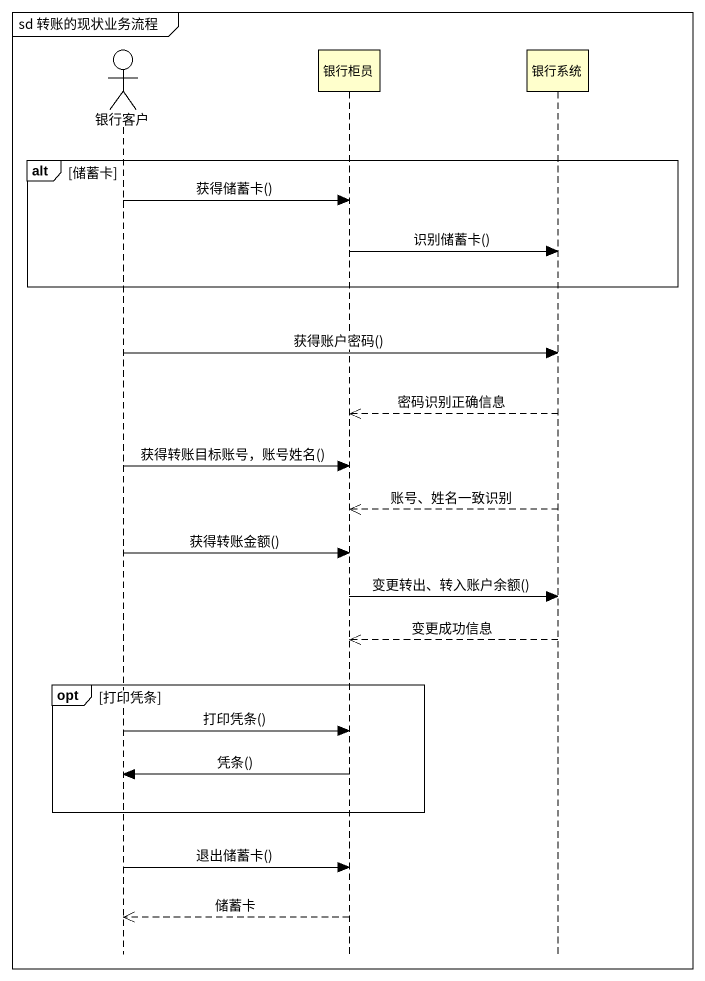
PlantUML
@startuml
mainframe sd 转账的现状业务流程
hide footbox
actor 银行客户
participant 银行柜员
participant 银行系统

alt 储蓄卡
  银行客户 -> 银行柜员 : 获得储蓄卡()
  银行柜员 -> 银行系统 : 识别储蓄卡()
end
银行客户 -> 银行系统 : 获得账户密码()
银行系统 -->> 银行柜员 : 密码识别正确信息
银行客户 -> 银行柜员 : 获得转账目标账号，账号姓名()
银行系统 -->> 银行柜员 : 账号、姓名一致识别
银行客户 -> 银行柜员 : 获得转账金额()
银行柜员 -> 银行系统 : 变更转出、转入账户余额()
银行系统 -->> 银行柜员 : 变更成功信息
opt 打印凭条
  银行客户 -> 银行柜员 : 打印凭条()
  银行柜员 -> 银行客户 : 凭条()
end
银行客户 -> 银行柜员 : 退出储蓄卡()
银行柜员 -->> 银行客户 : 储蓄卡
@enduml
